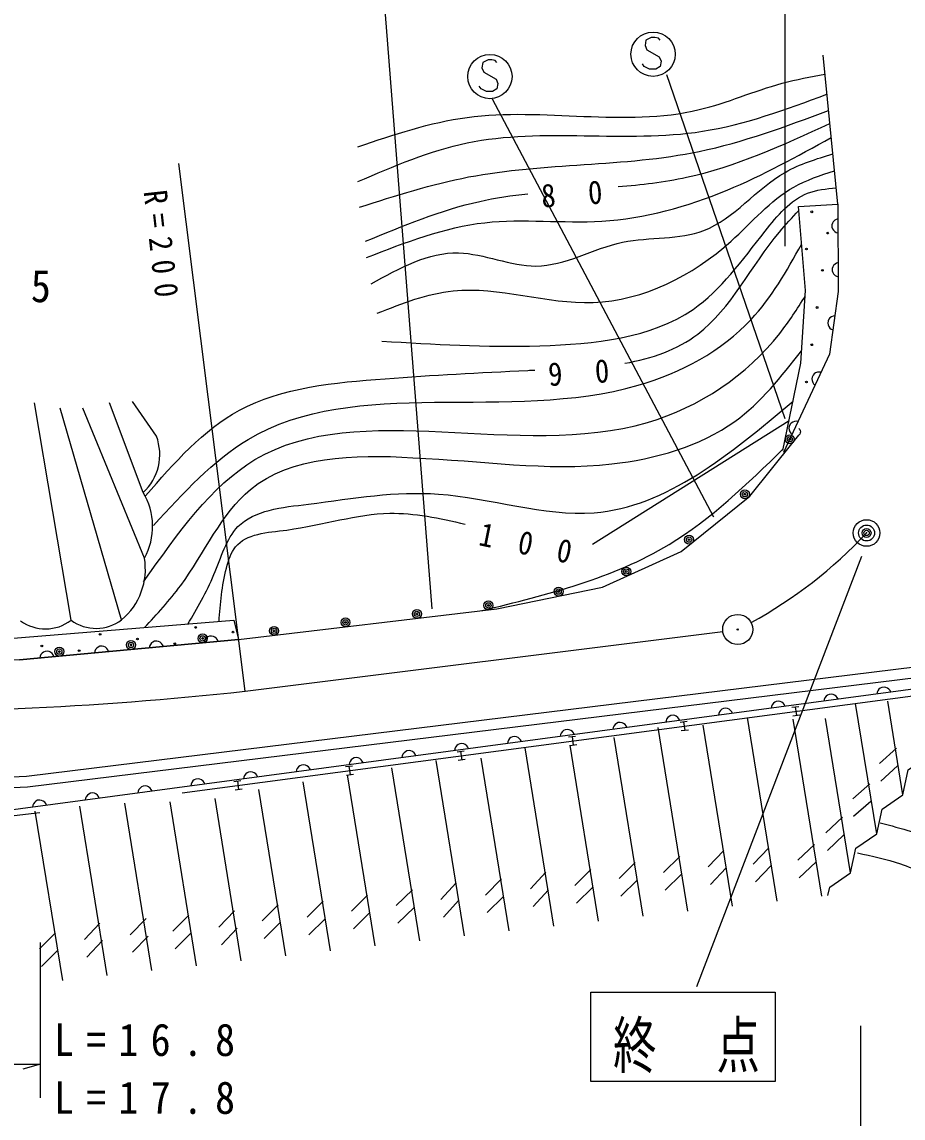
# Model space of a CAD drawing. Units: millimetres, scale not verified. Extents: x 40000 to 680000, y 20000 to 380000.
# Drawn here: x 146638 to 196358, y 257253 to 319084 of the extents above; entities that cross this region are included whole.
import ezdxf

# ---------------------------------------------------------------- set-up
doc = ezdxf.new("R2010")
doc.units = ezdxf.units.MM
doc.header["$LTSCALE"] = 1000
doc.header["$PDMODE"] = 32
doc.header["$PDSIZE"] = 500
doc.layers.add('M-BGD', color=7, linetype='Continuous', lineweight=25)
doc.layers.add('M-OTRS', color=6, linetype='Continuous')
doc.styles.add('ＭＳ ゴシック', font='')
doc.styles.get('ＭＳ ゴシック').set_extended_font_data('MS Gothic')

msp = doc.modelspace()

# ---------------------------------------------------------------- linework, layer by layer
at = {"layer": 'M-BGD'}
for p, q in [((166613, 326216), (169765, 285987)), ((189688, 323553), (189688, 306436)), ((192670, 308812), (191844, 317205)), ((183007, 316127), (189691, 296707)), ((173170, 314740), (185655, 291158)), ((159229, 281326), (155494, 311092)), ((149412, 285334), (147354, 297603)), ((153474, 292541), (151585, 297603)), ((154229, 295714), (152869, 297678)), ((152265, 285362), (148789, 297301)), ((153549, 288838), (150074, 297301)), ((178833, 289623), (189928, 296609)), ((190162, 295384), (190475, 295773)), ((187708, 292339), (190162, 295384)), ((183845, 289204), (187708, 292339)), ((179392, 287204), (183845, 289204)), ((184725, 264676), (194025, 288952)), ((173439, 285977), (179392, 287204)), ((158855, 284245), (173439, 285977)), ((159229, 281326), (186186, 284707)), ((146497, 283107), (158855, 284245)), ((155685, 275602), (199746, 281454)), ((196349, 275495), (195492, 280772)), ((190073, 280422), (190469, 280474)), ((190271, 280448), (190337, 279952)), ((194874, 273290), (193680, 280642)), ((183778, 279586), (184175, 279638)), ((183977, 279612), (184042, 279116)), ((189259, 269484), (187575, 279853)), ((190535, 279979), (190139, 279926)), ((191779, 269763), (190157, 279751)), ((193398, 271084), (191983, 279798)), ((184219, 268925), (182537, 279283)), ((184241, 279143), (183844, 279090)), ((186739, 269204), (185079, 279425)), ((177484, 278749), (177880, 278802)), ((177946, 278306), (177550, 278254)), ((179179, 268366), (177568, 278284)), ((177682, 278776), (177748, 278280)), ((181699, 268645), (180064, 278712)), ((171190, 277913), (171586, 277966)), ((171388, 277940), (171454, 277444)), ((176659, 268086), (175026, 278138)), ((195982, 278123), (195034, 277262)), ((164895, 277077), (165292, 277130)), ((165093, 277104), (165159, 276608)), ((169099, 267247), (167513, 277010)), ((171619, 267527), (170011, 277424)), ((171652, 277470), (171255, 277418)), ((174139, 267806), (172555, 277558)), ((196045, 277125), (195097, 276264)), ((165357, 276634), (164961, 276582)), ((166579, 266968), (165012, 276617)), ((158601, 276241), (158997, 276294)), ((159063, 275798), (158667, 275746)), ((158799, 276267), (158865, 275772)), ((161539, 266408), (160014, 275796)), ((164059, 266688), (162510, 276225)), ((194489, 276101), (193524, 275258)), ((159018, 266129), (157534, 275272)), ((148938, 265011), (147386, 274568)), ((151458, 265290), (149907, 274840)), ((153978, 265570), (152443, 275021)), ((156498, 265849), (154997, 275093)), ((194532, 275101), (193567, 274259)), ((192935, 274227), (192005, 273346)), ((191359, 272678), (190420, 271807)), ((193019, 273230), (192090, 272349)), ((186243, 272352), (185361, 271424)), ((188788, 272497), (187901, 271573)), ((181243, 271663), (180332, 270762)), ((183757, 272000), (182841, 271105)), ((188919, 271506), (188032, 270582)), ((191432, 271681), (190493, 270810)), ((176201, 271124), (175334, 270181)), ((178737, 271278), (177831, 270374)), ((183856, 271005), (182940, 270110)), ((186379, 271362), (185497, 270433)), ((171132, 270527), (170273, 269577)), ((173692, 270741), (172788, 269835)), ((178847, 270284), (177940, 269380)), ((181348, 270668), (180437, 269768)), ((166142, 269825), (165241, 268915)), ((168673, 270130), (167750, 269243)), ((173804, 269747), (172899, 268841)), ((176353, 270135), (175485, 269193)), ((161106, 269283), (160195, 268384)), ((163642, 269485), (162726, 268589)), ((168764, 269134), (167840, 268247)), ((171292, 269540), (170433, 268590)), ((153649, 268511), (152753, 267595)), ((156060, 268701), (155163, 267787)), ((158637, 268952), (157758, 268020)), ((163741, 268489), (162825, 267594)), ((166258, 268832), (165357, 267921)), ((151037, 268255), (150163, 267319)), ((158776, 267961), (157898, 267030)), ((161210, 268289), (160299, 267389)), ((148531, 267701), (147627, 266793)), ((147687, 258404), (147687, 267149)), ((151182, 267265), (150308, 266329)), ((153770, 267518), (152874, 266603)), ((156180, 267708), (155283, 266794)), ((148643, 266707), (147740, 265800)), ((193967, 233205), (193967, 262453)), ((130446, 260294), (147687, 260294)), ((147687, 260294), (146687, 260014))]:
    msp.add_line(p, q, dxfattribs=at)
for points in [[(182650, 318062), (182550, 318162), (182350, 318212), (182150, 318212), (181850, 318062), (181800, 317762), (181900, 317512), (182600, 317112), (182700, 316862), (182650, 316562), (182400, 316412), (182050, 316412), (181750, 316562), (181650, 316712)], [(173444, 316801), (173344, 316901), (173144, 316951), (172944, 316951), (172644, 316801), (172594, 316501), (172694, 316251), (173394, 315851), (173494, 315601), (173444, 315301), (173194, 315151), (172844, 315151), (172544, 315301), (172444, 315451)], [(189579, 294902), (190587, 299841), (190856, 303940), (190453, 308678), (192670, 308812)], [(192670, 308812), (192704, 303873), (192200, 300345), (189613, 294801)], [(192676, 307978), (192580, 307945), (192501, 307896), (192421, 307816), (192374, 307736), (192342, 307639), (192343, 307511), (192376, 307416), (192424, 307336), (192505, 307256), (192585, 307209), (192682, 307178)], [(192693, 305508), (192597, 305475), (192517, 305427), (192438, 305346), (192391, 305266), (192359, 305170), (192360, 305042), (192393, 304946), (192441, 304866), (192522, 304787), (192602, 304739), (192698, 304708)], [(192509, 302505), (192409, 302487), (192323, 302451), (192233, 302383), (192174, 302310), (192128, 302220), (192110, 302093), (192128, 301994), (192165, 301908), (192233, 301817), (192305, 301758), (192395, 301713)], [(191722, 299321), (191622, 299333), (191529, 299323), (191423, 299285), (191345, 299233), (191276, 299159), (191222, 299043), (191210, 298943), (191220, 298850), (191258, 298743), (191311, 298666), (191384, 298597)], [(190429, 296549), (190328, 296561), (190235, 296551), (190129, 296513), (190052, 296460), (189982, 296387), (189928, 296271), (189916, 296171), (189926, 296078), (189965, 295971), (190017, 295894), (190090, 295824)], [(190469, 296164), (190500, 296139), (190534, 296085), (190555, 296031), (190562, 295960), (190554, 295903), (190526, 295836), (190475, 295773)], [(88516, 290245), (109260, 287089), (120687, 285589), (129744, 284607), (136311, 284193), (145928, 284297), (158597, 285331), (158855, 284245)], [(158855, 284245), (146497, 283107), (138689, 282952), (129808, 283418), (118950, 284297), (109074, 285538), (88293, 288949)], [(157709, 284139), (157668, 284232), (157613, 284307), (157526, 284380), (157442, 284420), (157343, 284443), (157216, 284431), (157123, 284391), (157048, 284336), (156976, 284249), (156935, 284165), (156912, 284066)], [(151530, 283571), (151489, 283663), (151434, 283738), (151347, 283811), (151263, 283851), (151164, 283874), (151037, 283863), (150944, 283822), (150869, 283767), (150797, 283680), (150756, 283596), (150733, 283497)], [(154619, 283855), (154579, 283948), (154523, 284023), (154436, 284095), (154352, 284136), (154254, 284159), (154126, 284147), (154034, 284106), (153958, 284051), (153886, 283964), (153846, 283880), (153823, 283782)], [(148440, 283286), (148400, 283379), (148344, 283454), (148257, 283526), (148173, 283567), (148075, 283590), (147947, 283578), (147855, 283538), (147779, 283482), (147707, 283395), (147667, 283311), (147644, 283213)], [(87017, 281669), (115248, 277944), (129544, 276538), (138148, 276138), (146895, 276538), (199610, 283021)], [(86939, 281074), (115179, 277347), (129500, 275940), (138148, 275538), (146946, 275940), (199683, 282425)], [(199734, 281822), (143164, 274254), (129489, 274556), (115065, 276354), (86808, 280083)], [(195664, 281277), (195620, 281368), (195562, 281441), (195472, 281510), (195386, 281547), (195287, 281566), (195160, 281549), (195069, 281505), (194996, 281446), (194927, 281356), (194890, 281271), (194871, 281171)], [(189709, 280481), (189665, 280572), (189607, 280645), (189517, 280713), (189431, 280750), (189332, 280769), (189205, 280752), (189114, 280708), (189041, 280650), (188972, 280560), (188936, 280474), (188917, 280375)], [(192687, 280879), (192642, 280970), (192584, 281043), (192494, 281112), (192409, 281149), (192309, 281168), (192182, 281151), (192091, 281106), (192019, 281048), (191950, 280958), (191913, 280872), (191894, 280773)], [(186732, 280083), (186688, 280173), (186629, 280246), (186540, 280315), (186454, 280352), (186355, 280371), (186228, 280354), (186137, 280310), (186064, 280251), (185995, 280162), (185958, 280076), (185939, 279976)], [(180777, 279286), (180733, 279377), (180675, 279450), (180585, 279518), (180499, 279555), (180400, 279574), (180273, 279557), (180182, 279513), (180109, 279455), (180040, 279365), (180003, 279279), (179984, 279180)], [(183755, 279684), (183710, 279775), (183652, 279848), (183562, 279917), (183477, 279954), (183377, 279973), (183250, 279956), (183159, 279911), (183086, 279853), (183018, 279763), (182981, 279678), (182962, 279578)], [(192119, 269801), (192220, 270276), (193398, 271084), (193695, 272482), (194874, 273290), (195170, 274687), (196349, 275495), (196646, 276893), (197825, 277701), (198121, 279099), (199300, 279907)], [(177800, 278888), (177756, 278979), (177697, 279051), (177608, 279120), (177522, 279157), (177423, 279176), (177296, 279159), (177205, 279115), (177132, 279056), (177063, 278967), (177026, 278881), (177007, 278782)], [(171845, 278091), (171801, 278182), (171743, 278255), (171653, 278324), (171567, 278360), (171468, 278379), (171341, 278363), (171250, 278318), (171177, 278260), (171108, 278170), (171071, 278084), (171052, 277985)], [(174823, 278489), (174778, 278580), (174720, 278653), (174630, 278722), (174545, 278759), (174445, 278778), (174318, 278761), (174227, 278716), (174154, 278658), (174086, 278568), (174049, 278483), (174030, 278383)], [(168868, 277693), (168824, 277784), (168765, 277857), (168676, 277925), (168590, 277962), (168490, 277981), (168364, 277964), (168273, 277920), (168200, 277862), (168131, 277772), (168094, 277686), (168075, 277587)], [(162913, 276896), (162869, 276987), (162811, 277060), (162721, 277129), (162635, 277166), (162536, 277185), (162409, 277168), (162318, 277123), (162245, 277065), (162176, 276975), (162139, 276889), (162120, 276790)], [(165891, 277294), (165846, 277385), (165788, 277458), (165698, 277527), (165613, 277564), (165513, 277583), (165386, 277566), (165295, 277521), (165222, 277463), (165154, 277373), (165117, 277288), (165098, 277188)], [(156959, 276099), (156914, 276190), (156856, 276263), (156766, 276332), (156680, 276369), (156581, 276388), (156454, 276371), (156363, 276327), (156290, 276268), (156222, 276178), (156185, 276093), (156166, 275993)], [(159936, 276498), (159892, 276589), (159833, 276662), (159743, 276730), (159658, 276767), (159558, 276786), (159432, 276769), (159341, 276725), (159268, 276667), (159199, 276577), (159162, 276491), (159143, 276392)], [(153981, 275701), (153937, 275792), (153879, 275865), (153789, 275934), (153703, 275971), (153604, 275990), (153477, 275973), (153386, 275928), (153313, 275870), (153244, 275780), (153207, 275694), (153188, 275595)], [(148027, 274905), (147982, 274995), (147924, 275068), (147834, 275137), (147748, 275174), (147649, 275193), (147522, 275176), (147431, 275132), (147358, 275073), (147290, 274983), (147253, 274898), (147234, 274798)], [(151004, 275303), (150960, 275394), (150901, 275467), (150811, 275535), (150726, 275572), (150626, 275591), (150500, 275574), (150409, 275530), (150336, 275472), (150267, 275382), (150230, 275296), (150211, 275197)], [(130438, 274279), (143292, 273983), (147647, 274490)]]:
    msp.add_lwpolyline(points, dxfattribs=at)
msp.add_lwpolyline([(189138, 259316), (178734, 259316), (178734, 264360), (189138, 264360)], close=True, dxfattribs=at)
for centre, radius in [((182250, 317262), 1250), ((173044, 316001), 1250), ((191204, 308373), 50), ((192104, 307173), 50), ((190904, 306273), 50), ((191804, 305073), 50), ((191504, 302973), 50), ((191204, 300873), 50), ((190904, 298773), 50), ((189967, 295541), 250), ((189967, 295541), 150), ((189967, 295541), 50), ((187434, 292439), 250), ((187434, 292439), 150), ((187434, 292439), 50), ((194298, 290256), 750), ((194298, 290256), 450), ((184283, 289881), 250), ((184283, 289881), 150), ((194298, 290256), 150), ((184283, 289881), 50), ((180738, 288083), 250), ((180738, 288083), 150), ((180738, 288083), 50), ((176921, 286950), 250), ((176921, 286950), 150), ((176921, 286950), 50), ((172960, 286172), 250), ((172960, 286172), 150), ((168928, 285693), 250), ((168928, 285693), 150), ((168928, 285693), 50), ((172960, 286172), 50), ((187029, 284813), 850), ((164897, 285214), 250), ((164897, 285214), 150), ((164897, 285214), 50), ((151050, 284539), 50), ((156444, 284930), 50), ((156835, 284310), 250), ((156835, 284310), 150), ((158549, 284666), 50), ((160866, 284735), 250), ((160866, 284735), 150), ((160866, 284735), 50), ((187029, 284813), 34), ((147761, 283883), 50), ((148750, 283566), 250), ((152793, 283938), 250), ((152793, 283938), 150), ((152793, 283938), 50), ((153155, 284275), 50), ((155260, 284010), 50), ((156835, 284310), 50), ((148750, 283566), 150), ((148750, 283566), 50), ((149866, 283619), 50)]:
    msp.add_circle(centre, radius, dxfattribs=at)
for centre, radius, start, end in [((151507, 294686), 2910, 312.52203, 20.69297), ((150334, 290624), 3678, 330.9454, 31.39285), ((175428, 307880), 25820, 298.58571, 316.95502), ((149922, 288204), 3682, 309.5117, 9.92317), ((147967, 287222), 2377, 233.69925, 307.43904), ((150820, 287250), 2377, 233.69925, 307.43904), ((137757, 480170), 200000, 261.44986, 276.16316)]:
    msp.add_arc(centre, radius, start, end, dxfattribs=at)
for points, knots in [([(165598, 312040), (167629, 312729), (169660, 313419), (171756, 313700), (176065, 314277), (180651, 313126), (184859, 314136), (186432, 314514), (187953, 315194), (189532, 315621), (190328, 315836), (191138, 315987), (191949, 316138)], [0, 0, 0, 0, 1, 1, 1, 2, 2, 2, 3, 3, 3, 4, 4, 4, 4]), ([(165598, 310075), (167623, 310948), (169648, 311821), (171756, 312258), (176046, 313148), (180682, 312235), (185033, 312913), (187433, 313288), (189747, 314146), (192060, 315005)], [0, 0, 0, 0, 1, 1, 1, 2, 2, 2, 3, 3, 3, 3]), ([(165686, 308633), (167722, 309286), (169757, 309939), (171844, 310337), (176119, 311152), (180607, 310899), (184859, 311778), (187343, 312292), (189746, 313192), (192150, 314092)], [0, 0, 0, 0, 1, 1, 1, 2, 2, 2, 3, 3, 3, 3]), ([(180280, 309791), (181585, 309898), (182881, 310047), (184146, 310321), (186936, 310926), (189579, 312140), (192223, 313354)], [0, 0, 0, 0, 1, 1, 1, 2, 2, 2, 2]), ([(166079, 305795), (168279, 306648), (170479, 307502), (172761, 307760), (174921, 308004), (177155, 307714), (179356, 307847), (181787, 307995), (184179, 308659), (186431, 309594), (188464, 310438), (190382, 311502), (192301, 312566)], [0, 0, 0, 0, 1, 1, 1, 2, 2, 2, 3, 3, 3, 4, 4, 4, 4]), ([(166341, 304310), (167959, 305206), (169577, 306102), (171276, 306057), (172713, 306018), (174208, 305305), (175643, 305314), (177288, 305325), (178854, 306285), (180535, 306668), (182083, 306963), (183739, 306791), (185121, 307323), (186802, 307971), (188076, 309662), (189706, 310599), (190540, 311077), (191466, 311359), (192392, 311640)], [0, 0, 0, 0, 1, 1, 1, 2, 2, 2, 3, 3, 3, 4, 4, 4, 5, 5, 5, 6, 6, 6, 6]), ([(166690, 302650), (168105, 303208), (169520, 303766), (170970, 303917), (173547, 304183), (176236, 303162), (178875, 303261), (181705, 303368), (184479, 304765), (186649, 306712), (187843, 307782), (188854, 309018), (190187, 309769), (190893, 310166), (191689, 310428), (192486, 310689)], [0, 0, 0, 0, 1, 1, 1, 2, 2, 2, 3, 3, 3, 4, 4, 4, 5, 5, 5, 5]), ([(166029, 306708), (168146, 307588), (170262, 308469), (172469, 308960), (173364, 309159), (174273, 309294), (175191, 309395)], [0, 0, 0, 0, 1, 1, 1, 2, 2, 2, 2]), ([(166952, 301078), (169868, 300903), (172783, 300728), (175862, 300816), (178932, 300903), (182164, 301251), (184509, 302868), (186092, 303960), (187271, 305629), (188571, 307279), (189269, 308165), (190001, 309045), (190973, 309420), (191467, 309610), (192024, 309669), (192580, 309729)], [0, 0, 0, 0, 1, 1, 1, 2, 2, 2, 3, 3, 3, 4, 4, 4, 5, 5, 5, 5]), ([(180661, 299827), (182197, 300104), (183620, 300592), (184775, 301472), (186634, 302890), (187797, 305328), (189382, 307232), (189732, 307652), (190103, 308046), (190473, 308440)], [0, 0, 0, 0, 1, 1, 1, 2, 2, 2, 3, 3, 3, 3]), ([(154068, 290683), (155753, 292520), (157438, 294356), (159397, 295531), (165439, 299155), (174086, 296479), (181408, 298588), (183839, 299289), (186124, 300517), (187785, 302301), (188934, 303535), (189785, 305037), (190635, 306538)], [0, 0, 0, 0, 1, 1, 1, 2, 2, 2, 3, 3, 3, 4, 4, 4, 4]), ([(153501, 287495), (155414, 290209), (157327, 292924), (159790, 294396), (165657, 297902), (174644, 294360), (181932, 296492), (184882, 297355), (187553, 299146), (189401, 301515), (189922, 302183), (190378, 302897), (190834, 303611)], [0, 0, 0, 0, 1, 1, 1, 2, 2, 2, 3, 3, 3, 4, 4, 4, 4]), ([(153546, 284918), (154257, 285679), (154968, 286440), (155597, 287295), (156937, 289117), (157900, 291364), (159528, 292710), (161801, 294590), (165371, 294710), (168699, 294501), (172626, 294337), (176180, 293736), (179923, 294152), (182373, 294423), (184903, 295130), (186868, 296554), (188332, 297615), (189482, 299074), (190633, 300533)], [0, 0, 0, 0, 1, 1, 1, 2, 2, 2, 3, 3, 3, 4, 4, 4, 5, 5, 5, 6, 6, 6, 6]), ([(153619, 292361), (155241, 294216), (156864, 296071), (158908, 297178), (161311, 298481), (164297, 298751), (167129, 298959), (169847, 299158), (172422, 299300), (175192, 299430), (175318, 299433), (175444, 299435), (175571, 299438)], [0, 0, 0, 0, 1, 1, 1, 2, 2, 2, 3, 3, 3, 4, 4, 4, 4]), ([(156000, 285119), (156529, 286010), (157058, 286901), (157475, 287906), (157875, 288871), (158173, 289942), (158829, 290614), (159732, 291540), (161316, 291711), (162803, 291881), (165406, 292224), (167721, 292626), (170140, 292448), (173048, 292235), (176107, 291186), (178919, 291400), (183012, 291712), (186580, 294700), (190148, 297688)], [0, 0, 0, 0, 1, 1, 1, 2, 2, 2, 3, 3, 3, 4, 4, 4, 5, 5, 5, 6, 6, 6, 6]), ([(172594, 285877), (176302, 286792), (180010, 287707), (183155, 289609), (185515, 291037), (187557, 293019), (189600, 295002)], [0, 0, 0, 0, 1, 1, 1, 2, 2, 2, 2]), ([(157762, 285263), (157836, 286260), (157910, 287257), (158175, 288277), (158289, 288717), (158439, 289162), (158698, 289481), (159297, 290218), (160480, 290287), (161578, 290424), (163720, 290713), (165506, 291331), (167390, 291366), (168772, 291392), (170207, 291104), (171650, 290752)], [0, 0, 0, 0, 1, 1, 1, 2, 2, 2, 3, 3, 3, 4, 4, 4, 5, 5, 5, 5]), ([(195072, 273914), (196253, 273588), (197435, 273262), (198576, 272832), (200046, 272277), (201449, 271550), (202852, 270822)], [0, 0, 0, 0, 1, 1, 1, 2, 2, 2, 2]), ([(193784, 272213), (194602, 272038), (195419, 271862), (196206, 271595), (197091, 271295), (197936, 270878), (198782, 270462)], [0, 0, 0, 0, 1, 1, 1, 2, 2, 2, 2])]:
    msp.add_open_spline(points, degree=3, knots=knots, dxfattribs=at)
at = {"layer": 'M-OTRS'}
msp.add_point((194298, 290256), dxfattribs=at)

# ---------------------------------------------------------------- texts
at = {"layer": 'M-BGD', "char_height": 1320, "attachment_point": 7, "style": 'ＭＳ ゴシック'}
for s, insert, rotation in [('\\T3.27;\\W0.9;80', (175990, 308589), 3.9), ('\\T1.63;\\W0.9;R=200', (153481, 309524), 276.4), ('\\T3.27;\\W0.9;90', (176374, 298521), 3.7), ('\\T2.76;\\W0.9;100', (172348, 289555), 348.5)]:
    msp.add_mtext(s, dxfattribs=dict(at, insert=insert, rotation=rotation))
at = {"layer": 'M-BGD', "attachment_point": 7, "style": 'ＭＳ ゴシック'}
for s, insert, char_height in [('\\T1.5;\\W0.9;φ300\\~L=6.5', (131117, 302775), 1833), ('\\T1.19;\\W0.7;終\u3000点', (179996, 259789), 2566), ('\\T1.62;\\W0.9;L=16.8', (148450, 260726), 1833), ('\\T1.62;\\W0.9;L=17.8', (148450, 257463), 1833)]:
    msp.add_mtext(s, dxfattribs=dict(at, insert=insert, char_height=char_height))

doc.saveas('drawing.dxf')
